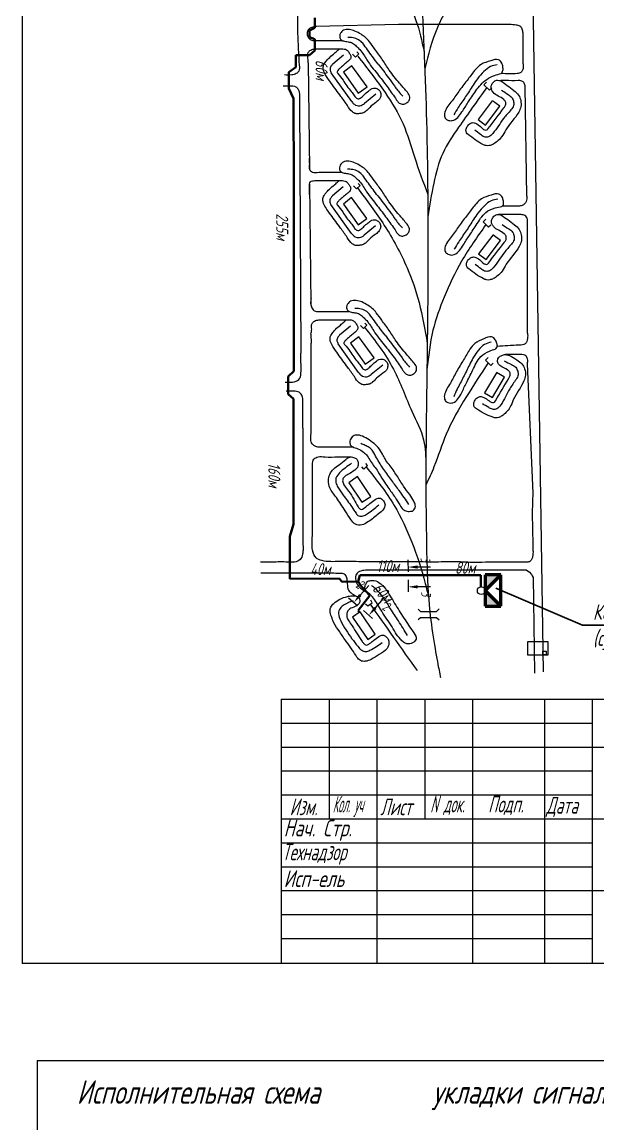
# Model space of a CAD drawing. Header units: millimetres. Extents: x 13096 to 18634, y -492 to 9335.
# Drawn here: x 16575 to 17063, y 2181 to 3114 of the extents above; entities that cross this region are included whole.
import ezdxf
from ezdxf import colors
from ezdxf.entities.mleader import LeaderData, LeaderLine
from ezdxf.enums import TextEntityAlignment as Align
from ezdxf.math import Vec2, Vec3

# ---------------------------------------------------------------- set-up
doc = ezdxf.new("R2010")
doc.units = ezdxf.units.MM
for name, color, linetype, lineweight in [('Линия выноска', 137, 'Continuous', 20), ('Линия связи (Вновь)', 3, 'Continuous', 60), ('Рамка толстая', 7, 'Continuous', 60), ('Строительный', 251, 'Continuous', 13), ('ТаБлица', 253, 'Continuous', 25), ('текст', 7, 'Continuous', 25), ('Щиты пульты (Вновь)', 5, 'Continuous', 50), ('Элемент эл. схем', 7, 'Continuous', 35)]:
    doc.layers.add(name, color=color, linetype=linetype, lineweight=lineweight)
doc.styles.add('Simplex', font='simplex.shx', dxfattribs={"width": 0.7, "oblique": 15})

# ---------------------------------------------------------------- blocks, each defined once
blk = doc.blocks.new('A$C4BB167BF')
at = {"layer": 'Щиты пульты (Вновь)', "true_color": 0xc7c8ca}
h = blk.add_hatch(color=9, dxfattribs=at)
h.paths.add_polyline_path([(0, 3), (0, 0), (3, 3)])
h.paths.add_polyline_path([(6, 3), (3, 3), (6, 0)])
at = {"layer": 'Щиты пульты (Вновь)', "color": 252, "true_color": 0x939598}
for p, q in [((0, 3), (0, 0)), ((6, 3), (0, 3)), ((0, 0), (3, 3)), ((3, 3), (6, 0)), ((6, 0), (6, 3)), ((0, 0), (6, 0))]:
    blk.add_line(p, q, dxfattribs=at)
blk = doc.blocks.new('_None')

msp = doc.modelspace()

# ---------------------------------------------------------------- linework, layer by layer
at = {"color": 18, "lineweight": 20, "true_color": 0x000000}
for p, q in [((17002.05031, 2649.93698), (17004.44019, 2648.76402)), ((17004.44019, 2648.76402), (17006.25527, 2646.34638)), ((17006.25527, 2646.34638), (17006.90116, 2645.39328)), ((17006.90116, 2645.39328), (17007.69776, 2643.85021)), ((16794.56405, 2540.82811), (17543.81405, 2540.82811)), ((16794.56405, 2540.82811), (16794.56405, 2318.07811)), ((16835.06405, 2540.82811), (16835.06405, 2439.57811)), ((16875.56405, 2540.82811), (16875.56405, 2318.07811)), ((16916.06405, 2540.82811), (16916.06405, 2439.57811)), ((16956.56405, 2540.82811), (16956.56405, 2318.07811)), ((17017.31405, 2540.82811), (17017.31405, 2318.07811)), ((17057.81405, 2540.82811), (17057.81405, 2318.07811)), ((16794.56405, 2520.57811), (17057.81405, 2520.57811)), ((16794.56405, 2500.32811), (17057.81405, 2500.32811)), ((17057.81405, 2500.32811), (17543.81405, 2500.32811)), ((16794.56405, 2480.07811), (17057.81405, 2480.07811)), ((16794.56405, 2459.82811), (17057.81405, 2459.82811)), ((16794.56405, 2439.57811), (17543.81405, 2439.57811)), ((16794.56405, 2419.32811), (17057.81405, 2419.32811)), ((16794.56405, 2399.07811), (17057.81405, 2399.07811)), ((16794.56405, 2378.82811), (17057.81405, 2378.82811)), ((17057.81405, 2378.82811), (17543.81405, 2378.82811)), ((16794.56405, 2358.57811), (17057.81405, 2358.57811)), ((16794.56405, 2338.32811), (17057.81405, 2338.32811))]:
    msp.add_line(p, q, dxfattribs=at)
for points in [[(17003.17634, 2589.66062), (17020.22171, 2589.66062), (17020.22171, 2577.99001), (17003.11916, 2577.99001)], [(17015.83134, 2581.41638), (17018.89744, 2581.41638), (17018.89744, 2578.33327), (17015.83134, 2578.33327)]]:
    msp.add_lwpolyline(points, close=True, dxfattribs=at)
at = {"layer": 'Линия связи (Вновь)', "color": 18, "lineweight": 35, "true_color": 0x000000}
for p, q in [((16823.00161, 3109.16998), (16823.00161, 3117.53202)), ((16818.56095, 3106.80898), (16823.00161, 3109.16998)), ((16818.56095, 3101.17003), (16818.56095, 3106.80898)), ((16823.13904, 3099.50396), (16818.56095, 3101.17003)), ((16823.13904, 3089.8875), (16823.13904, 3099.50396)), ((16818.6668, 3085.90492), (16823.13904, 3089.8875)), ((16806.9911, 3085.90492), (16818.6668, 3085.90492)), ((16806.9911, 3075.68063), (16806.9911, 3085.90492)), ((16801.0856, 3071.49013), (16806.9911, 3075.68063)), ((16801.0856, 3057.76564), (16801.0856, 3071.49013)), ((16805.02798, 3049.42563), (16801.0856, 3057.76564)), ((16805.33379, 2976.9865), (16805.02798, 3049.42563)), ((16805.41194, 2818.40003), (16805.33379, 2976.9865)), ((16800.46932, 2813.89456), (16805.41194, 2818.40003)), ((16800.45905, 2799.09488), (16800.46932, 2813.89456)), ((16804.91571, 2794.97918), (16800.45905, 2799.09488)), ((16804.87334, 2689.08873), (16804.91571, 2794.97918)), ((16801.76872, 2678.41827), (16804.87334, 2689.08873)), ((16801.80376, 2642.84244), (16801.76739, 2678.4587)), ((16843.49811, 2642.86315), (16801.80376, 2642.84244)), ((16846.19229, 2640.14633), (16843.49811, 2642.86315)), ((16859.79037, 2640.32159), (16846.19229, 2640.14633)), ((16859.79037, 2640.32159), (16860.97985, 2645.83511)), ((16862.47102, 2636.15021), (16859.79037, 2640.32159)), ((16963.35281, 2645.83511), (16860.97985, 2645.83511)), ((16963.35281, 2645.83511), (16963.35281, 2636.00449)), ((16869.47784, 2628.69324), (16862.47102, 2636.15021)), ((16859.7301, 2615.7843), (16869.47784, 2628.69324)), ((16860.69903, 2614.32594), (16859.7301, 2615.7843))]:
    msp.add_line(p, q, dxfattribs=at)
at = {"layer": 'Рамка толстая', "color": 18, "lineweight": 20, "true_color": 0x000000}
for p, q in [((16575.33495, 3650.27478), (16575.33495, 2317.14978)), ((17543.95995, 2317.14978), (16575.33495, 2317.14978)), ((16588.23014, 2235.04559), (17556.85514, 2235.04559)), ((16588.23014, 2235.04559), (16588.23014, 901.92059))]:
    msp.add_line(p, q, dxfattribs=at)
at = {"layer": 'Строительный', "color": 18, "lineweight": 20, "true_color": 0x000000}
for p, q in [((17001.5491, 3544.26189), (17016.09021, 2563.96672)), ((16893.9687, 3111.83696), (16824.1605, 3110.24892)), ((16980.0828, 3111.83696), (16893.9687, 3111.83696)), ((16999.21983, 3078.75923), (16999.21983, 3104.55774)), ((16860.21474, 3087.13707), (16858.57794, 3088.77387)), ((16817.51288, 3079.60889), (16818.40967, 2989.52926)), ((16847.2995, 3085.92532), (16838.19968, 3078.47051)), ((16854.81666, 3086.75017), (16857.32225, 3084.24458)), ((16857.32225, 3084.24458), (16860.21474, 3087.13707)), ((16854.28933, 3046.66336), (16836.92558, 3071.05959)), ((16966.11839, 3060.82006), (16968.31663, 3063.07297)), ((16970.77473, 3056.27672), (16966.11839, 3060.82006)), ((16984.37544, 3064.42313), (16980.47592, 3064.42313)), ((16874.72788, 3052.98103), (16865.00733, 3045.04237)), ((16972.66796, 3058.21704), (16970.77473, 3056.27672)), ((17002.54777, 2966.68914), (17000.97271, 3059.09406)), ((16809.9801, 3046.98327), (16811.31956, 2833.83642)), ((16818.53772, 2976.66727), (16819.54641, 2875.34636)), ((16858.39154, 2972.8063), (16861.28403, 2975.69879)), ((16861.28403, 2975.69879), (16859.64722, 2977.33559)), ((16847.04165, 2974.38883), (16837.94183, 2966.93403)), ((16855.88595, 2975.31189), (16858.39154, 2972.8063)), ((16854.03148, 2935.12688), (16836.66774, 2959.52311)), ((16995.3909, 2958.14362), (16981.48755, 2958.14362)), ((16997.68927, 2951.06384), (16978.4456, 2951.06384)), ((16874.47003, 2941.44455), (16864.74948, 2933.50589)), ((16965.45199, 2944.78815), (16967.65023, 2947.04107)), ((16970.10833, 2940.24481), (16965.45199, 2944.78815)), ((16972.00157, 2942.18514), (16970.10833, 2940.24481)), ((17002.9894, 2850.68203), (17002.9894, 2944.2705)), ((16853.12231, 2856.55746), (16844.02249, 2849.10265)), ((16861.59392, 2857.10422), (16864.09951, 2854.59863)), ((16864.09951, 2854.59863), (16866.992, 2857.49112)), ((16866.992, 2857.49112), (16865.3552, 2859.12792)), ((16819.8004, 2849.83431), (16819.87673, 2842.16652)), ((16819.87673, 2767.00922), (16819.87673, 2842.16652)), ((16860.11214, 2817.2955), (16842.7484, 2841.69174)), ((16967.40984, 2827.89181), (16969.60808, 2830.14473)), ((16972.06618, 2823.34847), (16967.40984, 2827.89181)), ((16880.5507, 2823.61317), (16870.83015, 2815.67451)), ((16973.95942, 2825.2888), (16972.06618, 2823.34847)), ((17007.73572, 2715.27883), (17002.9894, 2824.76152)), ((16812.89179, 2770.11653), (16812.89179, 2794.38312)), ((16812.89179, 2770.11653), (16812.89179, 2673.09391)), ((16821.10617, 2680.78953), (16821.10617, 2735.53921)), ((16864.56715, 2735.61679), (16862.68188, 2737.50206)), ((16867.7199, 2738.76953), (16864.56715, 2735.61679)), ((16867.7199, 2738.76953), (16866.19649, 2740.29294)), ((17002.05031, 2649.93698), (16869.35865, 2649.93698)), ((16777.4138, 2647.86537), (16837.38358, 2647.86537)), ((17007.73572, 2644.16175), (17008.93673, 2562.78034)), ((16865.96459, 2621.60971), (16867.78745, 2619.78686)), ((16867.78745, 2619.78686), (16871.55223, 2622.39058)), ((16871.55223, 2622.39058), (16870.35167, 2624.69134)), ((16910.60832, 2616.95035), (16912.41152, 2615.14715)), ((16912.41152, 2615.14715), (16925.96791, 2615.14715)), ((16925.96791, 2615.14715), (16928.10647, 2617.28571)), ((16910.60832, 2608.30818), (16912.41152, 2610.11138)), ((16912.41152, 2610.11138), (16925.96791, 2610.11138)), ((16925.96791, 2610.11138), (16928.10647, 2607.97282))]:
    msp.add_line(p, q, dxfattribs=at)
for points in [[(16854.33215, 3076.93944), (16847.42251, 3071.52181), (16859.84238, 3053.78343), (16867.36427, 3059.20106), (16854.33215, 3076.93944)], [(16973.13989, 3047.19654), (16961.18719, 3031.49827), (16967.44264, 3026.73536), (16979.57769, 3042.67311), (16973.32224, 3047.43603)], [(16854.0743, 2965.40295), (16847.16466, 2959.98532), (16859.58453, 2942.24695), (16867.10642, 2947.66458), (16854.0743, 2965.40295)], [(16973.56077, 2933.52303), (16961.60807, 2917.82476), (16967.86352, 2913.06184), (16979.99857, 2928.9996), (16973.74312, 2933.76252)], [(16860.15497, 2847.57158), (16853.24533, 2842.15395), (16865.6652, 2824.41557), (16873.18708, 2829.83321), (16860.15497, 2847.57158)], [(16976.64525, 2817.12611), (16966.63383, 2800.12394), (16973.40887, 2796.13458), (16983.57302, 2813.39614), (16976.79799, 2817.3855)], [(16859.24123, 2729.3318), (16851.87298, 2723.90771), (16862.88656, 2707.48045), (16870.48749, 2712.36215), (16859.24123, 2729.3318)], [(16861.31375, 2614.73451), (16854.84599, 2610.24725), (16867.86946, 2591.47572), (16874.15722, 2595.8381), (16861.31375, 2614.73451)]]:
    msp.add_lwpolyline(points, dxfattribs=at)
msp.add_open_spline([(16944.46245, 3593.43579), (16935.0754, 3579.25608), (16944.46245, 3593.43579), (16908.16306, 3527.65158), (16911.94505, 3394.77422), (16908.15744, 3222.59445), (16920.11912, 3024.54384), (16918.20496, 2830.71075), (16916.07221, 2696.77587), (16919.65874, 2609.81399), (16929.29255, 2559.13693), (16929.29255, 2559.13693), (16929.29255, 2559.13693), (16929.29255, 2559.13693), (16929.29255, 2559.13693), (16929.29255, 2559.13693), (16929.29255, 2559.13693), (16929.29255, 2559.13693), (16929.29255, 2559.13693)], degree=3, knots=[0, 0, 0, 0, 25.836333109, 49.871244762, 76.873917157, 116.334767859, 166.936096042, 211.721259242, 248.246118291, 257.850777941, 271.152471293, 282.284588503, 290.662390358, 305.749777897, 312.760031631, 324.633986925, 330.142951601, 332.123990533, 332.123990533, 332.123990533, 332.123990533], dxfattribs=at)
for points in [[(16858.42038, 3201.75283), (16879.87877, 3174.63234), (16896.94207, 3142.34606), (16908.58754, 3115.39709), (16915.49186, 3089.30977)], [(16967.09226, 3172.20112), (16945.98852, 3141.74675), (16926.76067, 3109.41828), (16916.05802, 3074.33362)], [(16808.21135, 3130.4717), (16809.92123, 3077.54463), (16809.45303, 3072.38385), (16807.38461, 3070.31544), (16803.56958, 3069.25519), (16797.26457, 3069.25519)], [(16824.1605, 3110.24892), (16820.60092, 3109.4081), (16817.13884, 3106.9692), (16816.69498, 3103.24433), (16818.42602, 3099.81958), (16821.26671, 3098.48926), (16826.63737, 3098.48926)], [(16891.18849, 3049.53674), (16884.22875, 3059.41122), (16875.99863, 3070.07897), (16867.08692, 3081.92897), (16861.12143, 3090.63951), (16858.12368, 3093.63727), (16854.95779, 3096.19248), (16851.18416, 3097.27253), (16847.19984, 3097.99914), (16844.82403, 3099.42917), (16844.09673, 3102.17765), (16844.82403, 3104.51544), (16847.32539, 3107.0168), (16852.16117, 3107.68269), (16856.96765, 3106.41903), (16862.14074, 3103.63251), (16865.80886, 3101.01039), (16869.20857, 3097.29907), (16873.77268, 3091.04447), (16880.14759, 3082.40097), (16886.03418, 3073.26202), (16894.74789, 3062.23568), (16900.5577, 3055.43072), (16903.11071, 3051.48625), (16902.79528, 3047.66562), (16900.66885, 3045.5392), (16897.65879, 3044.38453), (16894.49893, 3045.41599), (16892.48982, 3047.47169), (16891.18849, 3049.53674)], [(16999.21983, 3104.55774), (16998.46719, 3107.98406), (16996.60911, 3110.45565), (16993.44496, 3111.44062), (16987.82144, 3111.83696), (16980.0828, 3111.83696)], [(16826.63737, 3098.48926), (16832.76137, 3098.48926), (16839.32961, 3098.48926), (16843.78662, 3098.48926), (16845.99705, 3098.48926)], [(16876.62202, 3078.38432), (16868.62367, 3089.04188), (16864.73454, 3094.46561), (16862.17424, 3097.42384), (16857.7128, 3100.03204), (16852.96087, 3100.96211), (16851.04343, 3100.96211)], [(16817.51288, 3079.60889), (16817.24863, 3083.34744), (16817.51288, 3088.19099), (16819.5813, 3090.2594), (16823.39632, 3091.31965), (16829.70134, 3091.31965)], [(16829.70134, 3091.31965), (16836.55647, 3091.31965), (16842.66, 3091.31965), (16846.79735, 3091.31965), (16850.62799, 3090.03234), (16852.21729, 3087.79313), (16853.56594, 3085.30094), (16853.15842, 3082.81745), (16850.93865, 3080.59768), (16847.61609, 3077.78806), (16844.98946, 3075.52665), (16843.01021, 3073.73684), (16842.09735, 3072.39757), (16841.88623, 3071.27597), (16842.43381, 3070.51847), (16846.8765, 3064.83255), (16850.14746, 3059.87687), (16853.86413, 3055.22321), (16856.44658, 3051.73987), (16857.59878, 3050.09708), (16858.88376, 3049.29038), (16860.50736, 3049.09088), (16861.40165, 3049.54193), (16863.03981, 3050.75996), (16865.73679, 3053.35085), (16869.27722, 3056.24319), (16871.47767, 3057.73098), (16874.01153, 3058.13069), (16876.81211, 3056.97598), (16878.7135, 3054.44452), (16878.84298, 3051.14234), (16877.81454, 3048.83043), (16874.78578, 3046.04851), (16869.48261, 3041.812), (16866.14134, 3038.47074), (16863.42861, 3036.93945), (16860.70344, 3036.50515), (16857.61194, 3036.50515), (16854.86947, 3037.87508), (16850.65667, 3043.23132), (16845.11054, 3051.08691), (16836.87878, 3062.30475), (16832.48765, 3068.63016), (16830.31935, 3073.30177), (16830.31935, 3076.9621), (16832.47879, 3080.58322), (16834.68039, 3083.15496)], [(16834.68039, 3083.15496), (16838.80644, 3086.92764), (16841.68934, 3089.33268), (16843.7094, 3091.35275)], [(16838.19968, 3078.47051), (16836.7061, 3076.54633), (16835.93089, 3073.65695), (16836.92558, 3071.05959)], [(16859.34671, 3085.11261), (16882.51825, 3054.24642), (16897.68239, 3027.77353), (16907.3372, 2999.80105), (16918.61657, 2967.98463)], [(16876.62202, 3078.38432), (16885.42811, 3066.81237), (16890.40716, 3059.94303), (16895.93946, 3052.83681), (16897.44041, 3051.33586)], [(16980.72259, 3070.45181), (16975.16774, 3068.87731), (16968.42966, 3065.43813), (16959.16268, 3055.7147), (16952.60151, 3045.90211), (16947.5078, 3037.87636), (16939.33206, 3030.5903), (16935.14025, 3031.23011), (16932.98327, 3033.38709), (16932.98327, 3037.63321), (16939.13255, 3047.27586), (16945.5657, 3056.40001), (16952.67161, 3065.66108), (16959.04428, 3073.92629), (16963.74051, 3078.13459), (16971.83304, 3081.21731), (16978.41185, 3082.08978), (16981.26327, 3079.23836), (16982.13792, 3076.04067), (16982.13792, 3073.0161), (16980.72259, 3070.45181)], [(16999.21983, 3078.75923), (16999.21983, 3074.64589), (16997.43004, 3071.39886), (16994.24765, 3070.45181), (16980.72259, 3070.45181)], [(16977.4395, 3077.66207), (16971.79173, 3076.33), (16966.07382, 3072.15548), (16960.65961, 3065.99351), (16956.92096, 3060.59489), (16950.61879, 3050.87341), (16944.33215, 3041.66109), (16940.61238, 3035.43384)], [(16796.28407, 3059.95364), (16802.00789, 3060.10173), (16806.85143, 3059.17172), (16808.91985, 3057.10331), (16809.9801, 3053.28828), (16809.9801, 3046.98327)], [(16980.47592, 3064.21142), (16976.80635, 3064.68465), (16974.17049, 3063.2344), (16972.42609, 3060.44709), (16972.42609, 3056.91936), (16973.81863, 3054.53442), (16982.87011, 3048.47268), (16984.40355, 3046.42901), (16984.40355, 3043.71206), (16983.04378, 3041.37827), (16969.51942, 3023.64127), (16968.5154, 3022.63726), (16966.88517, 3022.63726), (16963.06933, 3025.46932), (16958.87811, 3028.39131), (16956.87914, 3028.85217), (16954.44963, 3028.08407), (16951.92081, 3025.55524), (16950.90478, 3022.69905), (16951.42757, 3020.24112), (16952.84155, 3018.82713), (16965.15008, 3010.48203), (16967.91266, 3009.45805), (16970.60762, 3009.45805), (16973.56129, 3010.47039), (16977.22642, 3012.88279), (16981.08841, 3016.74478), (16984.57364, 3022.63661), (16995.54268, 3037.79284), (16997.346, 3042.18652), (16997.24694, 3047.57476), (16995.48971, 3052.10714), (16991.52949, 3056.06736), (16985.82643, 3060.41423), (16980.47592, 3064.21142)], [(17000.97271, 3059.09406), (17000.13501, 3062.26189), (16998.04657, 3064.09245), (16995.00841, 3064.42313), (16984.37544, 3064.42313)], [(16968.44656, 3058.54839), (16944.72525, 3025.02642), (16931.30003, 3002.83247), (16923.59454, 2977.57331), (16918.73765, 2949.23912)], [(16980.97856, 3056.42144), (16986.63062, 3052.62395), (16989.90286, 3049.91616), (16991.19193, 3046.41587), (16991.19193, 3043.36201), (16988.97917, 3039.69661), (16982.79626, 3032.44894), (16973.55378, 3019.69043), (16969.94377, 3016.91274), (16966.21202, 3016.91274), (16963.26457, 3018.78644), (16958.27337, 3022.51465)], [(16854.28933, 3046.66336), (16856.49888, 3044.37932), (16861.18197, 3043.14868), (16865.00733, 3045.04237)], [(16818.3188, 2998.65684), (16818.32813, 2997.71918), (16818.34761, 2995.76315), (16818.37796, 2992.71455), (16818.40967, 2989.52926), (16821.00886, 2986.95278), (16826.37952, 2986.95278)], [(16890.93064, 2938.00026), (16883.9709, 2947.87474), (16875.74078, 2958.54249), (16866.82907, 2970.39249), (16860.86359, 2979.10303), (16857.86583, 2982.10079), (16854.69994, 2984.65599), (16850.92631, 2985.73605), (16846.94199, 2986.46266), (16844.56618, 2987.89268), (16843.83888, 2990.64117), (16844.56618, 2992.97895), (16847.06754, 2995.48031), (16851.90332, 2996.14621), (16856.70981, 2994.88254), (16861.8829, 2992.09602), (16865.55101, 2989.47391), (16868.95072, 2985.76258), (16873.51483, 2979.50798), (16879.88975, 2970.86449), (16885.77633, 2961.72553), (16894.49004, 2950.6992), (16900.29985, 2943.89424), (16902.85286, 2939.94976), (16902.53743, 2936.12914), (16900.411, 2934.00271), (16897.40094, 2932.84805), (16894.24108, 2933.8795), (16892.23197, 2935.9352), (16890.93064, 2938.00026)], [(16826.37952, 2986.95278), (16832.50352, 2986.95278), (16839.07176, 2986.95278), (16843.52878, 2986.95278), (16845.7392, 2986.95278)], [(16876.36417, 2966.84784), (16868.36582, 2977.5054), (16864.47669, 2982.92913), (16861.91639, 2985.88736), (16857.45495, 2988.49556), (16852.70302, 2989.42562), (16850.78558, 2989.42562)], [(16818.62315, 2968.08603), (16818.5859, 2971.82683), (16818.53772, 2976.66727), (16819.32345, 2978.72291), (16823.13848, 2979.78317), (16829.44349, 2979.78317)], [(16829.44349, 2979.78317), (16836.29862, 2979.78317), (16842.40215, 2979.78317), (16846.5395, 2979.78317), (16850.37014, 2978.49586), (16851.95944, 2976.25665), (16853.30809, 2973.76445), (16852.90058, 2971.28097), (16850.6808, 2969.06119), (16847.35824, 2966.25158), (16844.73161, 2963.99017), (16842.75236, 2962.20035), (16841.8395, 2960.86109), (16841.62838, 2959.73948), (16842.17596, 2958.98199), (16846.61865, 2953.29606), (16849.88961, 2948.34039), (16853.60628, 2943.68672), (16856.18873, 2940.20339), (16857.34093, 2938.5606), (16858.62591, 2937.7539), (16860.24952, 2937.55439), (16861.1438, 2938.00545), (16862.78196, 2939.22347), (16865.47894, 2941.81436), (16869.01937, 2944.70671), (16871.21982, 2946.19449), (16873.75368, 2946.5942), (16876.55426, 2945.4395), (16878.45565, 2942.90804), (16878.58514, 2939.60586), (16877.55669, 2937.29394), (16874.52793, 2934.51203), (16869.22476, 2930.27552), (16865.88349, 2926.93425), (16863.17076, 2925.40296), (16860.44559, 2924.96867), (16857.35409, 2924.96867), (16854.61162, 2926.3386), (16850.39882, 2931.69484), (16844.85269, 2939.55042), (16836.62093, 2950.76827), (16832.2298, 2957.09367), (16830.0615, 2961.76528), (16830.0615, 2965.42561), (16832.22094, 2969.04673), (16834.42254, 2971.61847)], [(16834.42254, 2971.61847), (16838.5486, 2975.39116), (16841.43149, 2977.7962), (16843.45155, 2979.81626)], [(16837.94183, 2966.93403), (16836.44825, 2965.00984), (16835.67304, 2962.12047), (16836.66774, 2959.52311)], [(16859.08887, 2973.57612), (16881.8182, 2941.9314), (16901.06257, 2905.99075), (16911.19716, 2876.58836), (16918.16332, 2842.07013)], [(16876.36417, 2966.84784), (16885.17026, 2955.27589), (16890.14932, 2948.40654), (16895.68161, 2941.30033), (16897.18256, 2939.79938)], [(16981.14346, 2957.86847), (16975.58861, 2956.63194), (16967.77032, 2952.84484), (16959.58356, 2942.04118), (16953.02238, 2932.2286), (16947.92868, 2924.20285), (16939.75293, 2916.91679), (16935.56112, 2917.5566), (16933.40414, 2919.71358), (16933.40414, 2923.9597), (16939.55342, 2933.60235), (16945.98657, 2942.7265), (16953.09249, 2951.98757), (16959.46516, 2960.25278), (16964.16139, 2964.46107), (16972.25391, 2967.5438), (16978.83273, 2968.41627), (16981.68415, 2965.56485), (16982.55879, 2962.36715), (16982.55879, 2959.34259), (16981.14346, 2957.86847)], [(17002.54777, 2966.68914), (17001.75585, 2962.0708), (16998.49887, 2958.81382), (16995.3909, 2958.14362)], [(16977.86037, 2963.98856), (16972.21261, 2962.65649), (16966.4947, 2958.48196), (16961.08048, 2952.32), (16957.34184, 2946.92138), (16951.03966, 2937.1999), (16944.75303, 2927.98758), (16941.03326, 2921.76033)], [(16980.8968, 2950.53791), (16977.22722, 2951.01114), (16974.59136, 2949.56089), (16972.84697, 2946.77358), (16972.84697, 2943.24585), (16974.2395, 2940.86091), (16983.29098, 2934.79917), (16984.82442, 2932.7555), (16984.82442, 2930.03854), (16983.46466, 2927.70476), (16969.94029, 2909.96776), (16968.93628, 2908.96375), (16967.30605, 2908.96375), (16963.49021, 2911.79581), (16959.29899, 2914.7178), (16957.30002, 2915.17866), (16954.87051, 2914.41056), (16952.34168, 2911.88173), (16951.32566, 2909.02553), (16951.84845, 2906.5676), (16953.26243, 2905.15362), (16965.57096, 2896.80852), (16968.33354, 2895.78454), (16971.0285, 2895.78454), (16973.98216, 2896.79688), (16977.6473, 2899.20928), (16981.50928, 2903.07127), (16984.99452, 2908.9631), (16995.96355, 2924.11933), (16997.76688, 2928.51301), (16997.66782, 2933.90125), (16995.91059, 2938.43363), (16991.95037, 2942.39385), (16986.24731, 2946.74072), (16980.8968, 2950.53791)], [(17002.9894, 2944.2705), (17002.9894, 2946.90531), (17000.83283, 2950.21424), (16997.68927, 2951.06384)], [(16967.78016, 2942.51648), (16947.20384, 2911.50085), (16932.40332, 2881.2065), (16923.01761, 2853.07603), (16917.88313, 2819.90233)], [(16981.39943, 2942.74793), (16987.05149, 2938.95043), (16990.32373, 2936.24265), (16991.6128, 2932.74235), (16991.6128, 2929.6885), (16989.40004, 2926.0231), (16983.21714, 2918.77543), (16973.97466, 2906.01692), (16970.36464, 2903.23923), (16966.63289, 2903.23923), (16963.68545, 2905.11293), (16958.69424, 2908.84114)], [(16854.03148, 2935.12688), (16856.24103, 2932.84284), (16860.92412, 2931.6122), (16864.74948, 2933.50589)], [(16819.67717, 2880.85435), (16819.86065, 2880.01354), (16819.55486, 2877.57464), (16819.83487, 2873.84976), (16821.56591, 2870.42501), (16824.40659, 2869.0947), (16829.77726, 2869.0947)], [(16897.01131, 2820.16889), (16890.05157, 2830.04337), (16881.82144, 2840.71111), (16872.90974, 2852.56111), (16866.94425, 2861.27166), (16863.94649, 2864.26942), (16860.78061, 2866.82462), (16857.00698, 2867.90468), (16853.02265, 2868.63129), (16850.64684, 2870.06131), (16849.91954, 2872.80979), (16850.64684, 2875.14758), (16853.1482, 2877.64894), (16857.98398, 2878.31484), (16862.79047, 2877.05117), (16867.96356, 2874.26465), (16871.63167, 2871.64254), (16875.03138, 2867.93121), (16879.59549, 2861.67661), (16885.97041, 2853.03312), (16891.857, 2843.89416), (16900.5707, 2832.86783), (16906.38052, 2826.06286), (16908.93352, 2822.11839), (16908.61809, 2818.29776), (16906.49167, 2816.17134), (16903.48161, 2815.01668), (16900.32175, 2816.04813), (16898.31263, 2818.10383), (16897.01131, 2820.16889)], [(16829.77726, 2869.0947), (16838.58419, 2869.12141), (16845.15242, 2869.12141), (16849.60944, 2869.12141), (16851.81986, 2869.12141)], [(16882.44483, 2849.01647), (16874.44649, 2859.67403), (16870.55735, 2865.09775), (16867.99706, 2868.05598), (16863.53561, 2870.66419), (16858.78369, 2871.59425), (16856.86625, 2871.59425)], [(16819.8004, 2849.83431), (16820.38851, 2853.95287), (16820.65277, 2858.79642), (16822.72118, 2860.86483), (16826.53621, 2861.92508), (16832.84122, 2861.92508)], [(16832.84122, 2861.92508), (16842.37928, 2861.95179), (16848.48281, 2861.95179), (16852.62017, 2861.95179), (16856.4508, 2860.66449), (16858.04011, 2858.42528), (16859.38875, 2855.93308), (16858.98124, 2853.4496), (16856.76146, 2851.22982), (16853.4389, 2848.42021), (16850.81227, 2846.1588), (16848.83302, 2844.36898), (16847.92017, 2843.02972), (16847.70904, 2841.90811), (16848.25663, 2841.15062), (16852.69931, 2835.46469), (16855.97027, 2830.50902), (16859.68694, 2825.85535), (16862.2694, 2822.37202), (16863.42159, 2820.72922), (16864.70658, 2819.92253), (16866.33018, 2819.72302), (16867.22446, 2820.17408), (16868.86263, 2821.3921), (16871.5596, 2823.98299), (16875.10003, 2826.87534), (16877.30049, 2828.36312), (16879.83434, 2828.76283), (16882.63492, 2827.60813), (16884.53631, 2825.07666), (16884.6658, 2821.77448), (16883.63735, 2819.46257), (16880.60859, 2816.68065), (16875.30542, 2812.44414), (16871.96416, 2809.10288), (16869.25142, 2807.57159), (16866.52625, 2807.13729), (16863.43475, 2807.13729), (16860.69229, 2808.50723), (16856.47949, 2813.86347), (16850.93335, 2821.71905), (16842.70159, 2832.9369), (16838.31047, 2839.2623), (16836.14216, 2843.93391), (16836.14216, 2847.59424), (16838.30161, 2851.21536), (16840.50321, 2853.7871)], [(16840.50321, 2853.7871), (16844.62926, 2857.55979), (16847.51215, 2859.96482), (16849.53222, 2861.98489)], [(16865.16953, 2855.74475), (16889.60697, 2820.1238), (16905.23093, 2784.50287), (16915.05016, 2760.25124), (16917.01282, 2738.41692)], [(16844.02249, 2849.10265), (16842.52892, 2847.17847), (16841.75371, 2844.2891), (16842.7484, 2841.69174)], [(16882.44483, 2849.01647), (16891.25092, 2837.44451), (16896.22998, 2830.57517), (16901.76227, 2823.46896), (16903.26322, 2821.96801)], [(16976.11575, 2837.37175), (16970.74622, 2835.48669), (16963.4309, 2830.80117), (16956.57987, 2819.10479), (16951.22575, 2808.58485), (16947.11739, 2800.0128), (16939.86111, 2791.81062), (16935.62304, 2791.94998), (16933.22601, 2793.83661), (16932.72364, 2798.0529), (16937.68886, 2808.35537), (16942.99731, 2818.17657), (16948.9576, 2828.21333), (16954.30761, 2837.17446), (16958.47296, 2841.90883), (16966.14391, 2845.92736), (16972.57329, 2847.57207), (16975.74205, 2845.07805), (16976.98888, 2842.00629), (16977.34673, 2839.00297), (16976.11575, 2837.37175)], [(17002.9894, 2850.68203), (17002.9894, 2846.05281), (17000.92871, 2841.62039), (16995.90055, 2840.51229), (16977.44229, 2839.4085)], [(16972.13163, 2843.06042), (16966.68113, 2841.06949), (16961.49729, 2836.24778), (16956.85015, 2829.48852), (16953.7765, 2823.68548), (16948.66878, 2813.28664), (16943.51625, 2803.39523), (16940.55938, 2796.77162)], [(16797.98869, 2809.19882), (16804.13735, 2809.19882), (16809.56798, 2811.50736), (16811.31956, 2816.42903), (16811.31956, 2826.28986), (16811.31956, 2833.83642)], [(16984.17766, 2832.62844), (16981.29045, 2831.8516), (16978.72677, 2830.21759), (16977.6487, 2827.69294), (16977.83991, 2825.70623), (16979.61216, 2823.26115), (16986.15614, 2819.54452), (16987.9206, 2817.69663), (16988.24206, 2814.99876), (16987.16797, 2812.52048), (16975.83713, 2793.30794), (16974.95896, 2792.19219), (16973.34018, 2791.99931), (16969.21607, 2794.36002), (16964.70857, 2796.76559), (16962.66911, 2796.98672), (16960.34755, 2795.93656), (16958.13568, 2793.1263), (16957.46472, 2790.16995), (16958.27465, 2787.79114), (16959.84599, 2786.55439), (16973.05541, 2779.72417), (16975.91974, 2779.03423), (16978.59577, 2779.35309), (16981.40891, 2780.70778), (16984.76289, 2783.53688), (16988.14082, 2787.82866), (16990.90448, 2794.09146), (17000.00327, 2810.43903), (17001.2741, 2815.01521), (17000.53823, 2820.35389), (16998.2571, 2824.64653), (16993.85614, 2828.11038), (16987.67884, 2831.75196), (16984.17766, 2832.62844)], [(16983.33742, 2827.21365), (16989.39908, 2824.11154), (16992.96871, 2821.80993), (16994.66286, 2818.48674), (16995.02417, 2815.45433), (16993.26062, 2811.55287), (16987.97865, 2803.62459), (16980.3106, 2789.86217), (16977.05458, 2786.67687), (16973.34904, 2786.23535), (16970.20061, 2787.74717), (16964.80337, 2790.85867)], [(17002.9894, 2824.76152), (17002.9894, 2828.81734), (17001.69748, 2831.45859), (16996.92835, 2832.59796), (16984.33155, 2832.59796)], [(16860.11214, 2817.2955), (16862.32169, 2815.01146), (16867.00478, 2813.78082), (16870.83015, 2815.67451)], [(16969.73801, 2825.62014), (16951.22551, 2796.92559), (16934.22949, 2765.27044), (16923.86517, 2737.59126), (16916.98279, 2722.06289)], [(16812.89179, 2794.38312), (16812.01378, 2798.30976), (16809.66637, 2800.65717), (16805.42592, 2801.60057), (16798.70393, 2801.60057)], [(16855.67646, 2754.15732), (16846.28423, 2754.15732), (16833.08929, 2754.15732), (16827.29368, 2754.15732), (16823.96716, 2754.62327), (16821.52077, 2756.03624), (16820.25937, 2757.86928), (16819.72384, 2761.7645), (16819.87673, 2767.00922)], [(16904.92817, 2699.94272), (16901.00005, 2699.94272), (16897.62996, 2701.56406), (16894.92066, 2705.32707), (16890.88976, 2711.7308), (16884.92884, 2720.20233), (16880.89794, 2726.14395), (16876.39719, 2733.49184), (16870.23878, 2742.36556), (16867.39734, 2746.72273), (16864.21593, 2749.90413), (16859.43943, 2752.87925), (16855.09228, 2754.32905), (16853.40612, 2755.62857), (16852.66624, 2758.34667), (16854.10453, 2762.09529), (16857.18528, 2764.26822), (16861.92101, 2763.89053), (16867.53103, 2761.23376), (16873.26857, 2757.15529), (16876.71597, 2753.83012), (16880.26904, 2748.13714), (16882.41831, 2744.17017), (16885.80619, 2739.4753), (16892.4265, 2730.0826), (16898.13659, 2721.07601), (16903.30964, 2714.06258), (16906.81804, 2708.33485), (16908.06829, 2705.16968), (16907.80624, 2702.68515), (16906.71407, 2701.08561), (16905.58188, 2700.12817), (16904.92817, 2699.94272)], [(16902.70412, 2705.70399), (16894.44087, 2717.3992), (16888.16615, 2725.90589), (16881.48552, 2735.29033), (16875.23363, 2745.17935), (16872.15481, 2750.71513), (16868.91698, 2753.95296), (16865.67625, 2755.59359), (16861.95351, 2757.23586)], [(16821.10617, 2735.53921), (16821.10617, 2739.37824), (16822.30257, 2744.04891), (16825.77348, 2745.95965), (16831.65278, 2745.95965), (16842.86375, 2745.95965), (16849.22766, 2745.95965), (16853.94305, 2745.92003)], [(16849.25806, 2743.74686), (16843.5048, 2739.28386), (16838.9876, 2735.7359), (16835.76095, 2731.13749), (16834.47536, 2725.94936), (16835.80401, 2719.69175), (16841.23689, 2711.43635), (16848.68104, 2700.34636), (16853.55307, 2692.82216), (16857.45051, 2688.92471), (16862.8068, 2688.38604), (16868.52197, 2691.1834), (16876.93934, 2697.59802), (16881.078, 2701.73667), (16882.4243, 2705.4101), (16881.06283, 2708.83398), (16877.49487, 2711.08531), (16874.01219, 2709.82715), (16869.69906, 2706.34183), (16865.00043, 2702.8282), (16863.34969, 2701.59783), (16861.66534, 2701.59783), (16859.61815, 2703.6494), (16855.911, 2710.17669), (16851.65815, 2716.96302), (16848.16539, 2721.34509), (16846.675, 2724.7839), (16846.675, 2726.61108), (16847.92331, 2728.9023), (16851.08864, 2731.06102), (16856.92418, 2734.81307), (16859.08308, 2736.97197), (16859.67152, 2741.36031), (16858.5026, 2743.94159), (16855.87165, 2745.55743), (16853.67376, 2745.9142), (16851.72292, 2745.40375), (16849.25806, 2743.74686)], [(16854.20362, 2740.54248), (16843.85242, 2732.30303), (16840.94327, 2727.9449), (16840.94327, 2724.20753), (16842.4784, 2720.26566), (16847.04169, 2713.58219), (16854.2867, 2703.62007), (16857.8933, 2698.2536), (16860.15644, 2695.99046), (16864.02994, 2695.99046), (16867.31105, 2697.63746), (16877.08569, 2705.25619)], [(16866.40854, 2737.45817), (16890.30524, 2704.70069), (16905.07583, 2673.81484), (16916.47309, 2638.74269), (16919.29652, 2626.86302)], [(17007.73572, 2666.06507), (17007.52543, 2683.87876), (17007.28336, 2697.3165), (17007.73572, 2715.27883)], [(17007.73572, 2666.06507), (17004.67223, 2657.23773), (17001.38165, 2656.70466), (16993.00444, 2656.88272), (16985.69666, 2656.70466), (16975.89355, 2656.88272), (16967.33806, 2656.73882), (16955.74217, 2656.62105), (16943.03491, 2657.08705), (16929.84426, 2656.97055), (16921.16134, 2656.85404), (16912.50947, 2657.08705), (16899.50242, 2657.08705), (16883.8707, 2657.08705), (16862.64128, 2657.17446), (16844.06223, 2657.39135), (16828.91109, 2658.16097), (16824.06153, 2660.46432), (16821.10617, 2666.89737), (16820.7045, 2674.36238), (16821.10617, 2680.78953)], [(16812.89179, 2673.09391), (16813.05756, 2667.03753), (16812.69185, 2663.60416), (16810.53405, 2659.04201), (16805.9509, 2656.87016), (16799.96909, 2656.87016), (16787.24295, 2656.87016), (16777.13892, 2656.87016)], [(16869.35865, 2649.93698), (16865.84227, 2649.93698), (16860.79112, 2648.82789), (16857.75618, 2645.79295), (16857.75618, 2641.5135), (16859.37226, 2637.31763), (16866.49938, 2631.64199)], [(16837.38358, 2647.86537), (16844.25053, 2647.39438), (16847.91731, 2646.9417), (16849.81465, 2643.79038), (16850.45837, 2640.21822), (16851.02675, 2634.20912), (16858.00754, 2628.09813)], [(16865.23381, 2634.85007), (16865.98346, 2632.56336), (16869.54571, 2629.80081), (16871.86351, 2627.483), (16875.24054, 2622.65441), (16878.63453, 2617.16568), (16882.7945, 2610.26157), (16887.4783, 2603.75997), (16891.29544, 2597.07589), (16895.48745, 2591.67975), (16898.15487, 2589.01233), (16901.00606, 2587.70289), (16905.71044, 2588.60672), (16908.64921, 2591.54549), (16906.93176, 2596.92199), (16904.26564, 2600.62366), (16900.34563, 2606.46266), (16896.33513, 2612.66162), (16892.52571, 2618.80988), (16888.61882, 2625.09554), (16885.04672, 2631.02426), (16881.90281, 2635.42788), (16878.97312, 2638.35757), (16872.91059, 2641.3684), (16869.50795, 2641.10175), (16867.99534, 2640.6533), (16866.87066, 2639.35366), (16865.95004, 2637.84607), (16865.53372, 2636.5984), (16865.23381, 2634.85007)], [(16901.48532, 2594.72891), (16893.74699, 2607.05368), (16887.01178, 2617.37555), (16881.61975, 2626.12995), (16877.08154, 2631.54133), (16873.03768, 2635.5056), (16871.16092, 2637.02108)], [(16858.00754, 2628.09813), (16855.92295, 2628.30305), (16854.41855, 2628.30305), (16850.55506, 2627.75658), (16844.19387, 2625.44223), (16839.18683, 2621.96237), (16836.56784, 2618.73945), (16835.99514, 2615.70274), (16837.11513, 2610.71058), (16839.2009, 2605.52648), (16844.06546, 2597.85852), (16849.92706, 2589.31417), (16854.65419, 2582.63105), (16858.67855, 2576.54603), (16861.72999, 2573.4946), (16865.75435, 2572.89746), (16870.60471, 2574.55072), (16877.51994, 2578.65936), (16884.14419, 2583.79357), (16885.68284, 2588.115), (16885.04276, 2591.59206), (16883.2819, 2593.69116), (16881.28406, 2594.94636), (16878.27947, 2594.43198), (16873.82021, 2591.39223), (16870.75386, 2588.94454), (16868.85535, 2587.53804), (16867.56528, 2586.80955), (16866.05085, 2586.80955), (16864.67275, 2587.73025), (16863.09356, 2589.76685), (16858.82538, 2596.18195), (16854.55872, 2602.8749), (16851.50312, 2607.55287), (16850.13262, 2610.36468), (16850.13262, 2612.78462), (16851.04488, 2615.67599), (16854.66644, 2618.23647), (16859.47943, 2620.71927), (16861.05586, 2623.37), (16860.89439, 2625.47447), (16860.45818, 2626.7152), (16859.00696, 2627.68827), (16858.00754, 2628.09813)], [(16855.56577, 2624.18126), (16847.00393, 2620.14261), (16844.47218, 2617.61086), (16843.09338, 2613.39441), (16844.96203, 2607.25461), (16854.47989, 2592.03227), (16859.36808, 2585.63923), (16862.7907, 2582.21661), (16866.07756, 2581.14295), (16869.69137, 2582.20116), (16880.09662, 2588.8617)], [(16869.83755, 2621.25644), (16909.49528, 2565.02287)]]:
    msp.add_spline(points, degree=3, dxfattribs=at)
at = {"layer": 'Щиты пульты (Вновь)', "color": 18, "lineweight": 20, "true_color": 0x000000}
msp.add_circle((16963.84998, 2632.73457), 3.3075, dxfattribs=at)
at = {"layer": 'Элемент эл. схем', "color": 18, "lineweight": 20, "true_color": 0x000000}
for p, q in [((16901.85837, 2658.66939), (16901.87339, 2648.54613)), ((16920.88476, 2652.69932), (16910.11726, 2652.68336)), ((16901.88317, 2641.94614), (16901.89818, 2631.82288)), ((16868.59691, 2637.21208), (16861.54321, 2629.07669)), ((16920.90956, 2635.97607), (16910.14206, 2635.96011)), ((16851.60671, 2626.77282), (16859.25534, 2620.14115)), ((16881.23217, 2626.25681), (16874.17847, 2618.12141)), ((16864.24197, 2615.81755), (16871.89061, 2609.18588))]:
    msp.add_line(p, q, dxfattribs=at)
for points in [[(16910.11522, 2654.05836), (16910.1193, 2651.30836), (16901.86727, 2652.67112)], [(16910.14002, 2637.3351), (16910.1441, 2634.58511), (16901.89207, 2635.94787)], [(16860.50433, 2629.97744), (16862.58209, 2628.17594), (16856.1387, 2622.8434)], [(16873.13959, 2619.02217), (16875.21735, 2617.22066), (16868.77396, 2611.88813)]]:
    msp.add_solid(points, dxfattribs=at)

# ---------------------------------------------------------------- block references
at = {"color": 18, "lineweight": 20, "true_color": 0x000000, "xscale": 4.41, "yscale": 4.41, "zscale": 4.41, "rotation": 90}
msp.add_blockref('A$C4BB167BF', (16980.38735, 2619.50478), dxfattribs=at)

# ---------------------------------------------------------------- texts
at = {"color": 18, "lineweight": 20, "true_color": 0x000000, "style": 'Simplex', "oblique": 15}
for s, width, p in [('Изм.', 0.6, (16801.76362, 2442.61561)), ('Кол. уч', 0.4, (16838.11799, 2444.97811)), ('Лист', 0.6, (16878.43843, 2442.61561)), ('N', 0.5, (16920.63596, 2444.97811)), ('док.', 0.5, (16931.91002, 2444.97811)), ('Подп.', 0.6, (16969.63612, 2444.97811)), ('Дата', 0.6, (17018.83972, 2443.96561)), ('Нач. Стр.', 0.7, (16796.72405, 2424.72811)), ('Технадзор', 0.6, (16795.37405, 2404.47811)), ('Исп-ель', 0.7, (16796.72405, 2381.86561))]:
    msp.add_text(s, height=14.175, dxfattribs=dict(at, width=width)).set_placement(p)
at = {"layer": 'ТаБлица', "color": 18, "lineweight": 20, "true_color": 0x000000, "char_height": 10.164, "width": 275.88, "attachment_point": 5, "style": 'Simplex'}
for s, insert, rotation in [('60м', (16828.78551, 3073.52012), 270), ('255м', (16795.45738, 2940.83523), 270), ('160м', (16788.77466, 2730.67085), 270), ('60м', (16880.4999, 2630.9736), 312.01622166)]:
    msp.add_mtext(s, dxfattribs=dict(at, insert=insert, rotation=rotation))
for s, insert in [('110м', (16884.71688, 2653.44222)), ('40м', (16827.69388, 2650.91668)), ('80м', (16950.18667, 2652.1))]:
    msp.add_mtext(s, dxfattribs=dict(at, insert=insert))
at = {"layer": 'текст', "color": 18, "lineweight": 20, "true_color": 0x000000, "style": 'Simplex', "oblique": 15, "width": 0.7}
for s, p in [('укладки сигнальной ленты "Осторожно кабель!" в траншее', (17197.30099, 2198.41968)), ('Исполнительная схема', (16724.5379, 2198.33693))]:
    msp.add_text(s, height=20, dxfattribs=at).set_placement(p, align=Align.CENTER)
at = {"layer": 'текст', "color": 18, "lineweight": 20, "true_color": 0x000000, "char_height": 11.55, "attachment_point": 5, "style": 'Simplex'}
for s, insert, rotation in [('{\\H0.7x;3}', (16916.57328, 2659.15244), 277.50996044), ('{\\H0.7x;2}', (16860.8983, 2638.19334), 326.4984166), ('{\\H0.7x;3}', (16917.14128, 2630.15208), 277.50996044), ('{\\H0.7x;2}', (16883.15404, 2619.59158), 326.4984166)]:
    msp.add_mtext_dynamic_manual_height_columns(s, width=8.7102084, gutter_width=15, heights=[0], dxfattribs=dict(at, insert=insert, rotation=rotation))

# ---------------------------------------------------------------- leaders
at = {"layer": 'Линия выноска', "color": 18, "lineweight": 20, "true_color": 0x000000}
ml = msp.add_multileader_mtext('Standard', dxfattribs=at)
ml.set_content('КС20/2\\P(сущ.)', color=2, style='Simplex')
ml.set_leader_properties()
ml.set_arrow_properties(name='NONE')
ml.build(insert=Vec2(0, 0))
ml.multileader.update_dxf_attribs({"text_left_attachment_type": 6, "text_right_attachment_type": 6, "dogleg_length": 0, "arrow_head_size": 17.64})
ctx = ml.context
ctx.base_point, ctx.char_height, ctx.arrow_head_size, ctx.landing_gap_size, ctx.plane_origin = Vec3(17049.49442, 2603.6099), 13.23, 17.64, 8.82, Vec3(17183.78489, 2470.11973)
ctx.left_attachment, ctx.right_attachment = 6, 6
notes = []
notes.append((ctx, [(0, (1, 1, 0), (17049.49442, 2603.6099), (1, 0), 0, [(0, [(16976.15483, 2634.78899)], 0, [])])]))
ctx.mtext.insert, ctx.mtext.flow_direction = Vec3(17058.31442, 2621.2499), 5
for ctx, leaders in notes:
    for number, flags, end, landing, length, lines in leaders:
        leader = LeaderData()
        leader.index, (leader.has_last_leader_line, leader.has_dogleg_vector, leader.attachment_direction) = number, flags
        leader.last_leader_point, leader.dogleg_vector, leader.dogleg_length = Vec3(end), Vec3(landing), length
        for number, points, colour, breaks in lines:
            line = LeaderLine()
            line.index, line.vertices, line.color, line.breaks = number, Vec3.list(points), colors.encode_raw_color(colour), breaks
            leader.lines.append(line)
        ctx.leaders.append(leader)

doc.saveas('drawing.dxf')
